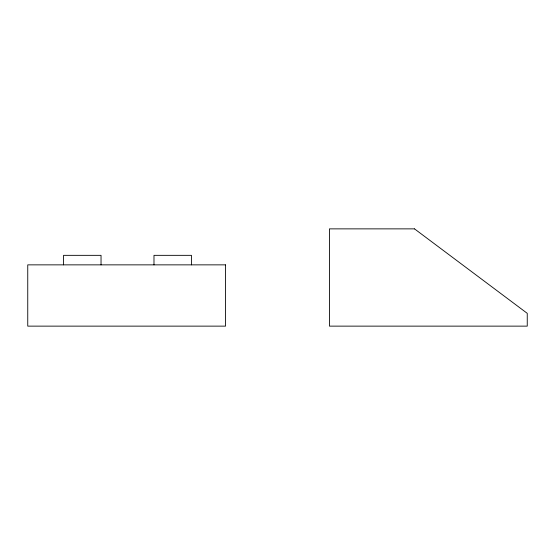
<?xml version="1.0" encoding="UTF-8"?>
<svg xmlns="http://www.w3.org/2000/svg" width="555" height="555" viewBox="0 0 555 555"><rect width="100%" height="100%" fill="white"/><g stroke="black" fill="none" stroke-linecap="round" stroke-linejoin="round"><path stroke-width="0.83" d="M191.461 264.86L191.461 255.342L153.985 255.342L153.985 264.86M101.038 264.86L101.038 255.342L63.561 255.342L63.561 264.86M414.509 228.868L329.448 228.868L329.448 326.132L527.25 326.132L527.25 313.339L414.509 228.868M225.552 264.86L27.75 264.86L27.75 326.132L225.552 326.132L225.552 264.86"/></g></svg>
